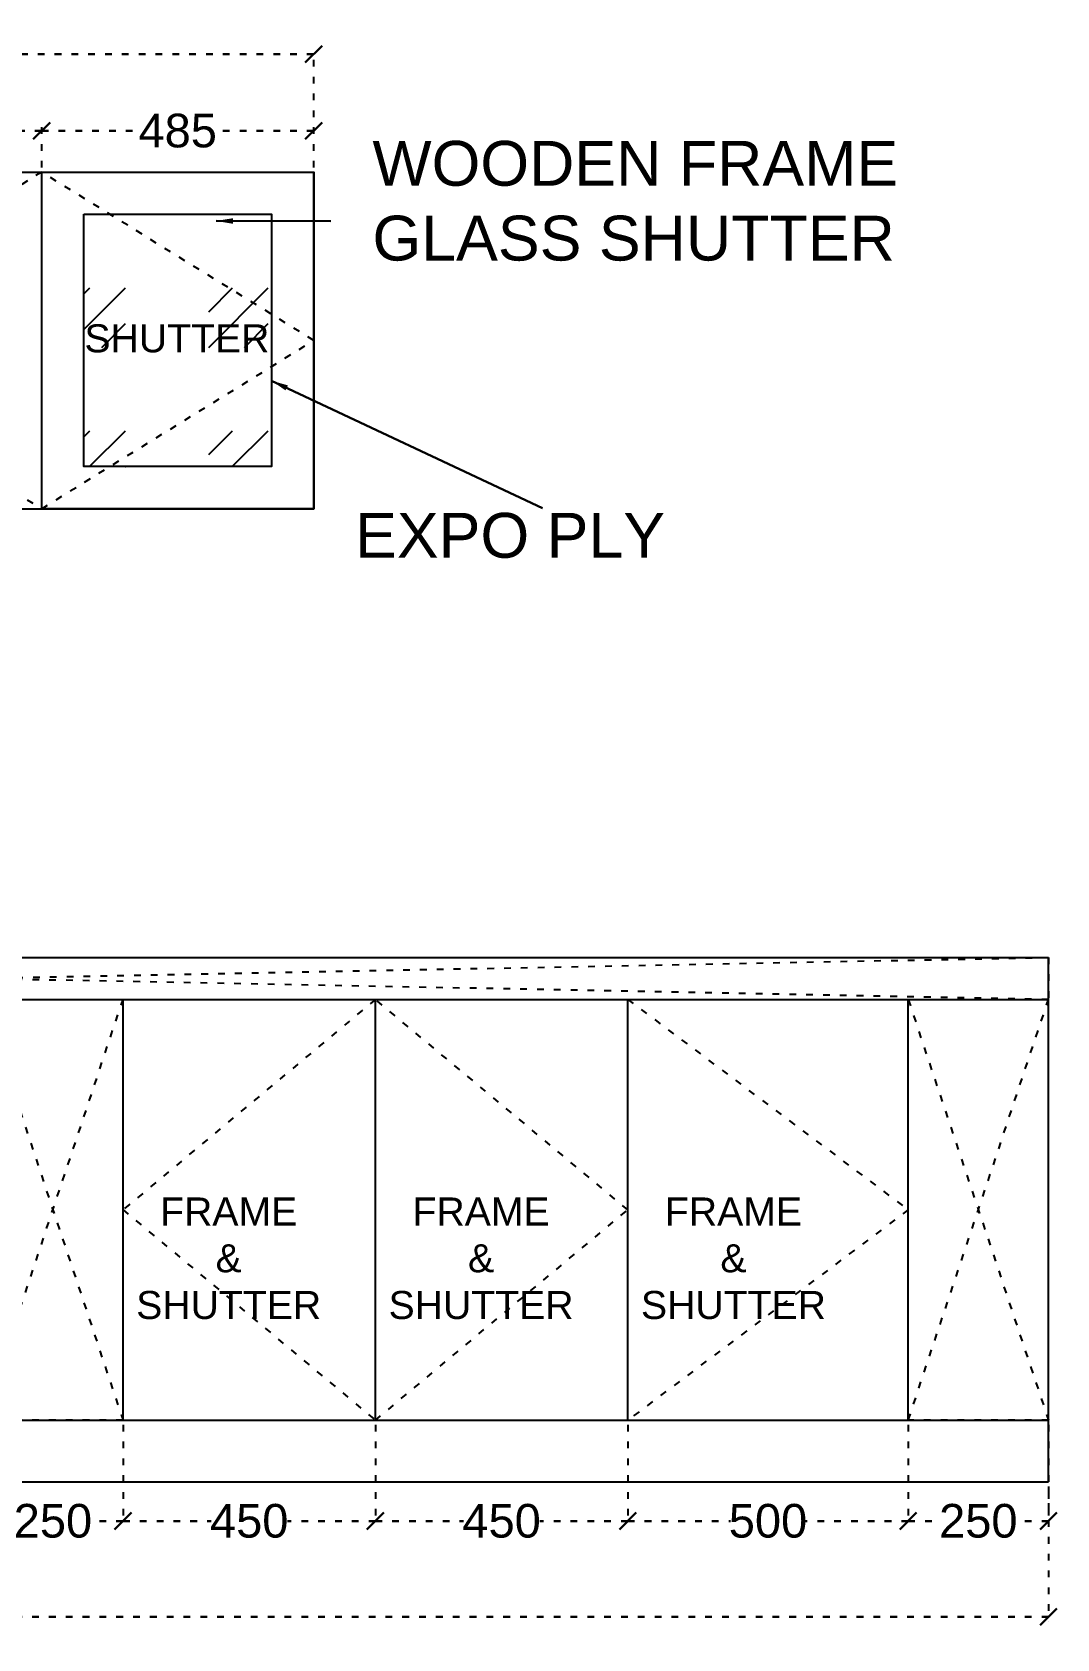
# Model space of a CAD drawing. Header units: millimetres. Extents: x 220712 to 1505573, y -354410 to 241923.
# Drawn here: x 321956 to 323783, y 126719 to 129583 of the extents above; entities that cross this region are included whole.
import ezdxf

# ---------------------------------------------------------------- set-up
doc = ezdxf.new("R2010")
doc.units = ezdxf.units.MM
doc.header["$MEASUREMENT"] = 0
doc.linetypes.add('ACAD_ISO03W100', pattern=[30, 12, -18])
doc.layers.add('Walls', color=253, linetype='Continuous')
doc.layers.add('Words', color=7, linetype='Continuous')
doc.styles.get("Standard").update_dxf_attribs({"font": 'arial.ttf'})
doc.dimstyles.get("Standard").update_dxf_attribs({"dimtxt": 60, "dimasz": 30, "dimexe": 7.75, "dimexo": 8.13, "dimgap": 0.63, "dimtad": 0, "dimtih": 1, "dimtoh": 1, "dimdec": 0, "dimzin": 0, "dimtxsty": 'Standard', "dimblk": 'OBLIQUE', "dimcen": 2.25, "dimclrd": 1, "dimclre": 1, "dimclrt": 1, "dimadec": 0, "dimazin": 0, "dimtfac": 1, "dimtdec": 0, "dimtofl": 0, "dimtmove": 0, "dimatfit": 3, "dimfxl": 1, "dimtolj": 1, "dimtzin": 0, "dimlwd": 30, "dimarcsym": 0})

# ---------------------------------------------------------------- blocks, each defined once
blk = doc.blocks.new('_Oblique')
at = {"color": 0, "linetype": 'ByBlock', "lineweight": -2}
blk.add_line((-0.5, -0.5), (0.5, 0.5), dxfattribs=at)
blk = doc.blocks.new('*D947')
at = {"layer": 'Defpoints', "color": 0, "linetype": 'ACAD_ISO03W100', "transparency": 16777216}
for p in [(321868.3, 127108.8), (322118.3, 127108.8), (322118.3, 126929)]:
    blk.add_point(p, dxfattribs=at)
at = {"layer": 'Walls', "color": 1, "linetype": 'ACAD_ISO03W100', "lineweight": -2, "transparency": 16777216}
for p, q in [((321868.3, 127100.6), (321868.3, 126921.3)), ((322118.3, 127100.6), (322118.3, 126921.3))]:
    blk.add_line(p, q, dxfattribs=at)
at = {"layer": 'Walls', "color": 1, "linetype": 'ACAD_ISO03W100', "lineweight": 30, "transparency": 16777216}
for p, q in [((321868.3, 126929), (321926, 126929)), ((322118.3, 126929), (322060.7, 126929))]:
    blk.add_line(p, q, dxfattribs=at)
at = {"layer": 'Walls', "color": 1, "linetype": 'ACAD_ISO03W100', "lineweight": 30, "transparency": 16777216, "xscale": 30, "yscale": 30, "zscale": 30, "rotation": 180}
blk.add_blockref('_Oblique', (321868.3, 126929), dxfattribs=at)
at = {"layer": 'Walls', "color": 1, "linetype": 'ACAD_ISO03W100', "lineweight": 30, "transparency": 16777216, "xscale": 30, "yscale": 30, "zscale": 30}
blk.add_blockref('_Oblique', (322118.3, 126929), dxfattribs=at)
at = {"layer": 'Walls', "color": 1, "linetype": 'ACAD_ISO03W100', "transparency": 16777216, "insert": (321993.3, 126929), "char_height": 60, "attachment_point": 5}
blk.add_mtext('\\A1;250', dxfattribs=at)
blk = doc.blocks.new('*D948')
at = {"layer": 'Defpoints', "color": 0, "linetype": 'ACAD_ISO03W100', "transparency": 16777216}
for p in [(322118.3, 127108.8), (322568.3, 127108.8), (322118.3, 126929)]:
    blk.add_point(p, dxfattribs=at)
at = {"layer": 'Walls', "color": 1, "linetype": 'ACAD_ISO03W100', "lineweight": -2, "transparency": 16777216}
for p, q in [((322118.3, 127100.6), (322118.3, 126921.3)), ((322568.3, 127100.6), (322568.3, 126921.3))]:
    blk.add_line(p, q, dxfattribs=at)
at = {"layer": 'Walls', "color": 1, "linetype": 'ACAD_ISO03W100', "lineweight": 30, "transparency": 16777216}
for p, q in [((322118.3, 126929), (322275.3, 126929)), ((322568.3, 126929), (322411.4, 126929))]:
    blk.add_line(p, q, dxfattribs=at)
at = {"layer": 'Walls', "color": 1, "linetype": 'ACAD_ISO03W100', "lineweight": 30, "transparency": 16777216, "xscale": 30, "yscale": 30, "zscale": 30, "rotation": 180}
blk.add_blockref('_Oblique', (322118.3, 126929), dxfattribs=at)
at = {"layer": 'Walls', "color": 1, "linetype": 'ACAD_ISO03W100', "lineweight": 30, "transparency": 16777216, "xscale": 30, "yscale": 30, "zscale": 30}
blk.add_blockref('_Oblique', (322568.3, 126929), dxfattribs=at)
at = {"layer": 'Walls', "color": 1, "linetype": 'ACAD_ISO03W100', "transparency": 16777216, "insert": (322343.3, 126929), "char_height": 60, "attachment_point": 5}
blk.add_mtext('\\A1;450', dxfattribs=at)
blk = doc.blocks.new('*D949')
at = {"layer": 'Defpoints', "color": 0, "linetype": 'ACAD_ISO03W100', "transparency": 16777216}
for p in [(322568.3, 127108.8), (323018.3, 127108.8), (322568.3, 126929)]:
    blk.add_point(p, dxfattribs=at)
at = {"layer": 'Walls', "color": 1, "linetype": 'ACAD_ISO03W100', "lineweight": -2, "transparency": 16777216}
for p, q in [((322568.3, 127100.6), (322568.3, 126921.3)), ((323018.3, 127100.6), (323018.3, 126921.3))]:
    blk.add_line(p, q, dxfattribs=at)
at = {"layer": 'Walls', "color": 1, "linetype": 'ACAD_ISO03W100', "lineweight": 30, "transparency": 16777216}
for p, q in [((322568.3, 126929), (322725.3, 126929)), ((323018.3, 126929), (322861.4, 126929))]:
    blk.add_line(p, q, dxfattribs=at)
at = {"layer": 'Walls', "color": 1, "linetype": 'ACAD_ISO03W100', "lineweight": 30, "transparency": 16777216, "xscale": 30, "yscale": 30, "zscale": 30, "rotation": 180}
blk.add_blockref('_Oblique', (322568.3, 126929), dxfattribs=at)
at = {"layer": 'Walls', "color": 1, "linetype": 'ACAD_ISO03W100', "lineweight": 30, "transparency": 16777216, "xscale": 30, "yscale": 30, "zscale": 30}
blk.add_blockref('_Oblique', (323018.3, 126929), dxfattribs=at)
at = {"layer": 'Walls', "color": 1, "linetype": 'ACAD_ISO03W100', "transparency": 16777216, "insert": (322793.3, 126929), "char_height": 60, "attachment_point": 5}
blk.add_mtext('\\A1;450', dxfattribs=at)
blk = doc.blocks.new('*D950')
at = {"layer": 'Defpoints', "color": 0, "linetype": 'ACAD_ISO03W100', "transparency": 16777216}
for p in [(323018.3, 127108.8), (323518.3, 127108.8), (323018.3, 126929)]:
    blk.add_point(p, dxfattribs=at)
at = {"layer": 'Walls', "color": 1, "linetype": 'ACAD_ISO03W100', "lineweight": -2, "transparency": 16777216}
for p, q in [((323018.3, 127100.6), (323018.3, 126921.3)), ((323518.3, 127100.6), (323518.3, 126921.3))]:
    blk.add_line(p, q, dxfattribs=at)
at = {"layer": 'Walls', "color": 1, "linetype": 'ACAD_ISO03W100', "lineweight": 30, "transparency": 16777216}
for p, q in [((323018.3, 126929), (323201.5, 126929)), ((323518.3, 126929), (323335.2, 126929))]:
    blk.add_line(p, q, dxfattribs=at)
at = {"layer": 'Walls', "color": 1, "linetype": 'ACAD_ISO03W100', "lineweight": 30, "transparency": 16777216, "xscale": 30, "yscale": 30, "zscale": 30, "rotation": 180}
blk.add_blockref('_Oblique', (323018.3, 126929), dxfattribs=at)
at = {"layer": 'Walls', "color": 1, "linetype": 'ACAD_ISO03W100', "lineweight": 30, "transparency": 16777216, "xscale": 30, "yscale": 30, "zscale": 30}
blk.add_blockref('_Oblique', (323518.3, 126929), dxfattribs=at)
at = {"layer": 'Walls', "color": 1, "linetype": 'ACAD_ISO03W100', "transparency": 16777216, "insert": (323268.3, 126929), "char_height": 60, "attachment_point": 5}
blk.add_mtext('\\A1;500', dxfattribs=at)
blk = doc.blocks.new('*D951')
at = {"layer": 'Defpoints', "color": 0, "linetype": 'ACAD_ISO03W100', "transparency": 16777216}
for p in [(323518.3, 127108.8), (323768.3, 127108.8), (323768.3, 126929)]:
    blk.add_point(p, dxfattribs=at)
at = {"layer": 'Walls', "color": 1, "linetype": 'ACAD_ISO03W100', "lineweight": -2, "transparency": 16777216}
for p, q in [((323518.3, 127100.6), (323518.3, 126921.3)), ((323768.3, 127100.6), (323768.3, 126921.3))]:
    blk.add_line(p, q, dxfattribs=at)
at = {"layer": 'Walls', "color": 1, "linetype": 'ACAD_ISO03W100', "lineweight": 30, "transparency": 16777216}
for p, q in [((323518.3, 126929), (323576, 126929)), ((323768.3, 126929), (323710.7, 126929))]:
    blk.add_line(p, q, dxfattribs=at)
at = {"layer": 'Walls', "color": 1, "linetype": 'ACAD_ISO03W100', "lineweight": 30, "transparency": 16777216, "xscale": 30, "yscale": 30, "zscale": 30, "rotation": 180}
blk.add_blockref('_Oblique', (323518.3, 126929), dxfattribs=at)
at = {"layer": 'Walls', "color": 1, "linetype": 'ACAD_ISO03W100', "lineweight": 30, "transparency": 16777216, "xscale": 30, "yscale": 30, "zscale": 30}
blk.add_blockref('_Oblique', (323768.3, 126929), dxfattribs=at)
at = {"layer": 'Walls', "color": 1, "linetype": 'ACAD_ISO03W100', "transparency": 16777216, "insert": (323643.3, 126929), "char_height": 60, "attachment_point": 5}
blk.add_mtext('\\A1;250', dxfattribs=at)
blk = doc.blocks.new('*D957')
at = {"layer": 'Defpoints', "color": 0, "linetype": 'ACAD_ISO03W100', "lineweight": -2, "transparency": 16777216}
for p in [(321488.3, 129407.3), (321488.3, 129333.8), (321973.3, 129333.8)]:
    blk.add_point(p, dxfattribs=at)
at = {"layer": 'Walls', "color": 1, "linetype": 'ACAD_ISO03W100', "lineweight": -2, "transparency": 16777216}
for p, q in [((321488.3, 129341.9), (321488.3, 129415)), ((321973.3, 129341.9), (321973.3, 129415))]:
    blk.add_line(p, q, dxfattribs=at)
at = {"layer": 'Walls', "color": 1, "linetype": 'ACAD_ISO03W100', "lineweight": 30, "transparency": 16777216}
for p, q in [((321488.3, 129407.3), (321662.5, 129407.3)), ((321973.3, 129407.3), (321799.2, 129407.3))]:
    blk.add_line(p, q, dxfattribs=at)
at = {"layer": 'Walls', "color": 1, "linetype": 'ACAD_ISO03W100', "lineweight": 30, "transparency": 16777216, "xscale": 30, "yscale": 30, "zscale": 30, "rotation": 180}
blk.add_blockref('_Oblique', (321488.3, 129407.3), dxfattribs=at)
at = {"layer": 'Walls', "color": 1, "linetype": 'ACAD_ISO03W100', "lineweight": 30, "transparency": 16777216, "xscale": 30, "yscale": 30, "zscale": 30}
blk.add_blockref('_Oblique', (321973.3, 129407.3), dxfattribs=at)
at = {"layer": 'Walls', "color": 1, "linetype": 'ACAD_ISO03W100', "transparency": 16777216, "insert": (321730.8, 129407.3), "char_height": 60, "attachment_point": 5}
blk.add_mtext('\\A1;485', dxfattribs=at)
blk = doc.blocks.new('*D958')
at = {"layer": 'Defpoints', "color": 0, "linetype": 'ACAD_ISO03W100', "lineweight": -2, "transparency": 16777216}
for p in [(321973.3, 129407.5), (321973.3, 129333.8), (322458.3, 129333.8)]:
    blk.add_point(p, dxfattribs=at)
at = {"layer": 'Walls', "color": 1, "linetype": 'ACAD_ISO03W100', "lineweight": -2, "transparency": 16777216}
for p, q in [((321973.3, 129341.9), (321973.3, 129415.3)), ((322458.3, 129341.9), (322458.3, 129415.3))]:
    blk.add_line(p, q, dxfattribs=at)
at = {"layer": 'Walls', "color": 1, "linetype": 'ACAD_ISO03W100', "lineweight": 30, "transparency": 16777216}
for p, q in [((321973.3, 129407.5), (322147.5, 129407.5)), ((322458.3, 129407.5), (322284.2, 129407.5))]:
    blk.add_line(p, q, dxfattribs=at)
at = {"layer": 'Walls', "color": 1, "linetype": 'ACAD_ISO03W100', "lineweight": 30, "transparency": 16777216, "xscale": 30, "yscale": 30, "zscale": 30, "rotation": 180}
blk.add_blockref('_Oblique', (321973.3, 129407.5), dxfattribs=at)
at = {"layer": 'Walls', "color": 1, "linetype": 'ACAD_ISO03W100', "lineweight": 30, "transparency": 16777216, "xscale": 30, "yscale": 30, "zscale": 30}
blk.add_blockref('_Oblique', (322458.3, 129407.5), dxfattribs=at)
at = {"layer": 'Walls', "color": 1, "linetype": 'ACAD_ISO03W100', "transparency": 16777216, "insert": (322215.8, 129407.5), "char_height": 60, "attachment_point": 5}
blk.add_mtext('\\A1;485', dxfattribs=at)
blk = doc.blocks.new('*D913')
at = {"layer": 'Defpoints', "color": 0, "linetype": 'ACAD_ISO03W100', "transparency": 16777216}
for p in [(319918.3, 126998.8), (323768.3, 126998.8), (323768.3, 126758.3)]:
    blk.add_point(p, dxfattribs=at)
at = {"layer": 'Walls', "color": 1, "linetype": 'ACAD_ISO03W100', "lineweight": -2, "transparency": 16777216}
for p, q in [((319918.3, 126990.6), (319918.3, 126750.5)), ((323768.3, 126990.6), (323768.3, 126750.5))]:
    blk.add_line(p, q, dxfattribs=at)
at = {"layer": 'Walls', "color": 1, "linetype": 'ACAD_ISO03W100', "lineweight": 30, "transparency": 16777216}
for p, q in [((319918.3, 126758.3), (321753.2, 126758.3)), ((323768.3, 126758.3), (321933.4, 126758.3))]:
    blk.add_line(p, q, dxfattribs=at)
at = {"layer": 'Walls', "color": 1, "linetype": 'ACAD_ISO03W100', "lineweight": 30, "transparency": 16777216, "xscale": 30, "yscale": 30, "zscale": 30, "rotation": 180}
blk.add_blockref('_Oblique', (319918.3, 126758.3), dxfattribs=at)
at = {"layer": 'Walls', "color": 1, "linetype": 'ACAD_ISO03W100', "lineweight": 30, "transparency": 16777216, "xscale": 30, "yscale": 30, "zscale": 30}
blk.add_blockref('_Oblique', (323768.3, 126758.3), dxfattribs=at)
at = {"layer": 'Walls', "color": 1, "linetype": 'ACAD_ISO03W100', "transparency": 16777216, "insert": (321843.3, 126758.3), "char_height": 60, "attachment_point": 5}
blk.add_mtext('\\A1;3850', dxfattribs=at)
blk = doc.blocks.new('*D914')
at = {"layer": 'Defpoints', "color": 0, "linetype": 'ACAD_ISO03W100', "lineweight": -2, "transparency": 16777216}
for p in [(322458.3, 129544), (319918.3, 129333.8), (322458.3, 129333.8)]:
    blk.add_point(p, dxfattribs=at)
at = {"layer": 'Walls', "color": 1, "linetype": 'ACAD_ISO03W100', "lineweight": -2, "transparency": 16777216}
for p, q in [((319918.3, 129341.9), (319918.3, 129551.8)), ((322458.3, 129341.9), (322458.3, 129551.8))]:
    blk.add_line(p, q, dxfattribs=at)
at = {"layer": 'Walls', "color": 1, "linetype": 'ACAD_ISO03W100', "lineweight": 30, "transparency": 16777216}
for p, q in [((319918.3, 129544), (321052.7, 129544)), ((322458.3, 129544), (321234, 129544))]:
    blk.add_line(p, q, dxfattribs=at)
at = {"layer": 'Walls', "color": 1, "linetype": 'ACAD_ISO03W100', "lineweight": 30, "transparency": 16777216, "xscale": 30, "yscale": 30, "zscale": 30, "rotation": 180}
blk.add_blockref('_Oblique', (319918.3, 129544), dxfattribs=at)
at = {"layer": 'Walls', "color": 1, "linetype": 'ACAD_ISO03W100', "lineweight": 30, "transparency": 16777216, "xscale": 30, "yscale": 30, "zscale": 30}
blk.add_blockref('_Oblique', (322458.3, 129544), dxfattribs=at)
at = {"layer": 'Walls', "color": 1, "linetype": 'ACAD_ISO03W100', "transparency": 16777216, "insert": (321143.3, 129544), "char_height": 60, "attachment_point": 5}
blk.add_mtext('\\A1;2540', dxfattribs=at)

msp = doc.modelspace()

# ---------------------------------------------------------------- hatches: boundary and pattern name
at = {"layer": 'Walls', "true_color": 0xadddf7}
h = msp.add_hatch(dxfattribs=at)
h.set_pattern_fill('GOST_GLASS', color=141, scale=30)
h.set_pattern_definition([(45, (0, -294.5), (254.55844, 0), [150, -210]), (45, (63.64, -294.5), (254.55844, 0), [60, -300]), (45, (0, -230.86), (254.55844, 0), [60, -300])])
h.paths.add_polyline_path([(322094.6, 129258.8), (322048.3, 129258.8), (322048.3, 128808.8), (322094.6, 128808.8), (322383.3, 128987.4), (322383.3, 129080.1)])
h.paths.add_polyline_path([(322383.3, 128987.4), (322094.6, 128808.8), (322383.3, 128808.8)], flags=16)
h.paths.add_polyline_path([(322383.3, 129258.8), (322094.6, 129258.8), (322383.3, 129080.1)], flags=17)
h.paths.add_polyline_path([(322033.9, 128984.3), (322388.7, 128984.3), (322388.7, 129087.3), (322033.9, 129087.3)], flags=9)

# ---------------------------------------------------------------- linework, layer by layer
at = {"layer": 'Walls', "color": 18, "true_color": 0x000000}
for p, q in [((319918.3, 129333.8), (322458.3, 129333.8)), ((321973.3, 128733.8), (321973.3, 129333.8)), ((322458.3, 128733.8), (322458.3, 129333.8)), ((319918.3, 128733.8), (322458.3, 128733.8)), ((319918.3, 127933.8), (323768.3, 127933.8)), ((323768.3, 126998.8), (323768.3, 127933.8)), ((319918.3, 127858.8), (323768.3, 127858.8)), ((322118.3, 127108.8), (322118.3, 127858.8)), ((322568.3, 127108.8), (322568.3, 127858.8)), ((323018.3, 127108.8), (323018.3, 127858.8)), ((323518.3, 127108.8), (323518.3, 127858.8)), ((319918.3, 127108.8), (323768.3, 127108.8)), ((319918.3, 126998.8), (323768.3, 126998.8))]:
    msp.add_line(p, q, dxfattribs=at)
at = {"layer": 'Walls', "color": 9, "linetype": 'ACAD_ISO03W100', "true_color": 0xc7c8ca}
for points in [[(321973.3, 129333.8), (321488.3, 129033.8), (321973.3, 128733.8), (322458.3, 129033.8), (321973.3, 129333.8)], [(322568.3, 127858.8), (322118.3, 127483.8), (322568.3, 127108.8), (323018.3, 127483.8), (322568.3, 127858.8)], [(323018.3, 127858.8), (323518.3, 127483.8), (323018.3, 127108.8)]]:
    msp.add_lwpolyline(points, dxfattribs=at)
at = {"layer": 'Walls', "color": 18, "true_color": 0x000000}
for points in [[(321973.3, 129333.8), (322458.3, 129333.8), (322458.3, 128733.8), (321973.3, 128733.8)], [(322048.3, 129258.8), (322383.3, 129258.8), (322383.3, 128808.8), (322048.3, 128808.8)]]:
    msp.add_lwpolyline(points, close=True, dxfattribs=at)
at = {"layer": 'Walls', "color": 240, "linetype": 'ACAD_ISO03W100', "true_color": 0xed1f24}
for points in [[(319918.3, 127858.8), (323768.3, 127933.8), (323768.3, 127858.8), (319918.3, 127933.8)], [(321868.3, 127858.8), (322118.3, 127108.8), (321868.3, 127108.8), (322118.3, 127858.8)], [(323518.3, 127858.8), (323768.3, 127108.8), (323518.3, 127108.8), (323768.3, 127858.8)]]:
    msp.add_lwpolyline(points, dxfattribs=at)

# ---------------------------------------------------------------- texts
at = {"color": 7, "char_height": 50, "attachment_point": 1}
for s, insert in [('SHUTTER', (322049.5, 129062.5)), ('\\pxqc;FRAME & SHUTTER', (322156.3, 127505.8)), ('\\pxqc;FRAME & SHUTTER', (322606.3, 127505.8)), ('\\pxqc;FRAME & SHUTTER', (323056.3, 127505.8))]:
    msp.add_mtext_dynamic_manual_height_columns(s, width=300.775, gutter_width=1213, heights=[0], dxfattribs=dict(at, insert=insert))
at = {"layer": 'Words', "color": 0, "char_height": 80, "attachment_point": 1}
for s, width, insert in [('WOODEN FRAME GLASS SHUTTER', 958.319, (322563, 129389.5)), ('EXPO PLY', 561.99, (322532, 128726.3))]:
    msp.add_mtext_dynamic_manual_height_columns(s, width=width, gutter_width=866.4, heights=[440.1], dxfattribs=dict(at, insert=insert))

# ---------------------------------------------------------------- dimensions: what is measured, and where the dimension line sits
at = {"layer": 'Walls', "color": 9, "linetype": 'ACAD_ISO03W100', "true_color": 0xc7c8ca}
dim = msp.add_linear_dim(base=(322458.3, 129544), p1=(319918.3, 129333.8), p2=(322458.3, 129333.8), dimstyle='Standard', dxfattribs=at)
dim.commit()
dim.dimension.update_dxf_attribs({"geometry": '*D914', "text_midpoint": (321143.3, 129544), "dimtype": 160})
for base, p1, p2, picture, middle in [((321488.3, 129407.3), (321973.3, 129333.8), (321488.3, 129333.8), '*D957', (321730.8, 129407.3)), ((321973.3, 129407.5), (322458.3, 129333.8), (321973.3, 129333.8), '*D958', (322215.8, 129407.5)), ((323768.3, 126758.3), (319918.3, 126998.8), (323768.3, 126998.8), '*D913', (321843.3, 126758.3))]:
    dim = msp.add_linear_dim(base=base, p1=p1, p2=p2, dimstyle='Standard', dxfattribs=at)
    dim.commit()
    dim.dimension.update_dxf_attribs({"geometry": picture, "text_midpoint": middle})
at = {"layer": 'Walls', "color": 240, "linetype": 'ACAD_ISO03W100', "true_color": 0xed1f24}
for base, p1, p2, picture, middle in [((322118.3, 126929), (321868.3, 127108.8), (322118.3, 127108.8), '*D947', (321993.3, 126929)), ((322118.3, 126929), (322568.3, 127108.8), (322118.3, 127108.8), '*D948', (322343.3, 126929)), ((322568.3, 126929), (323018.3, 127108.8), (322568.3, 127108.8), '*D949', (322793.3, 126929)), ((323018.3, 126929), (323518.3, 127108.8), (323018.3, 127108.8), '*D950', (323268.3, 126929)), ((323768.3, 126929), (323518.3, 127108.8), (323768.3, 127108.8), '*D951', (323643.3, 126929))]:
    dim = msp.add_linear_dim(base=base, p1=p1, p2=p2, dimstyle='Standard', dxfattribs=at)
    dim.commit()
    dim.dimension.update_dxf_attribs({"geometry": picture, "text_midpoint": middle})

# ---------------------------------------------------------------- leaders
at = {"layer": 'Walls', "color": 252, "linetype": 'ByBlock', "true_color": 0x939598}
for points in [[(322284.2, 129246.7), (322489, 129246.5)], [(322383, 128961.9), (322866, 128734.5)]]:
    msp.add_leader(points, dimstyle='Standard', override={"dimgap": 0.63, "dimtad": 0}, dxfattribs=at)

doc.saveas('drawing.dxf')
